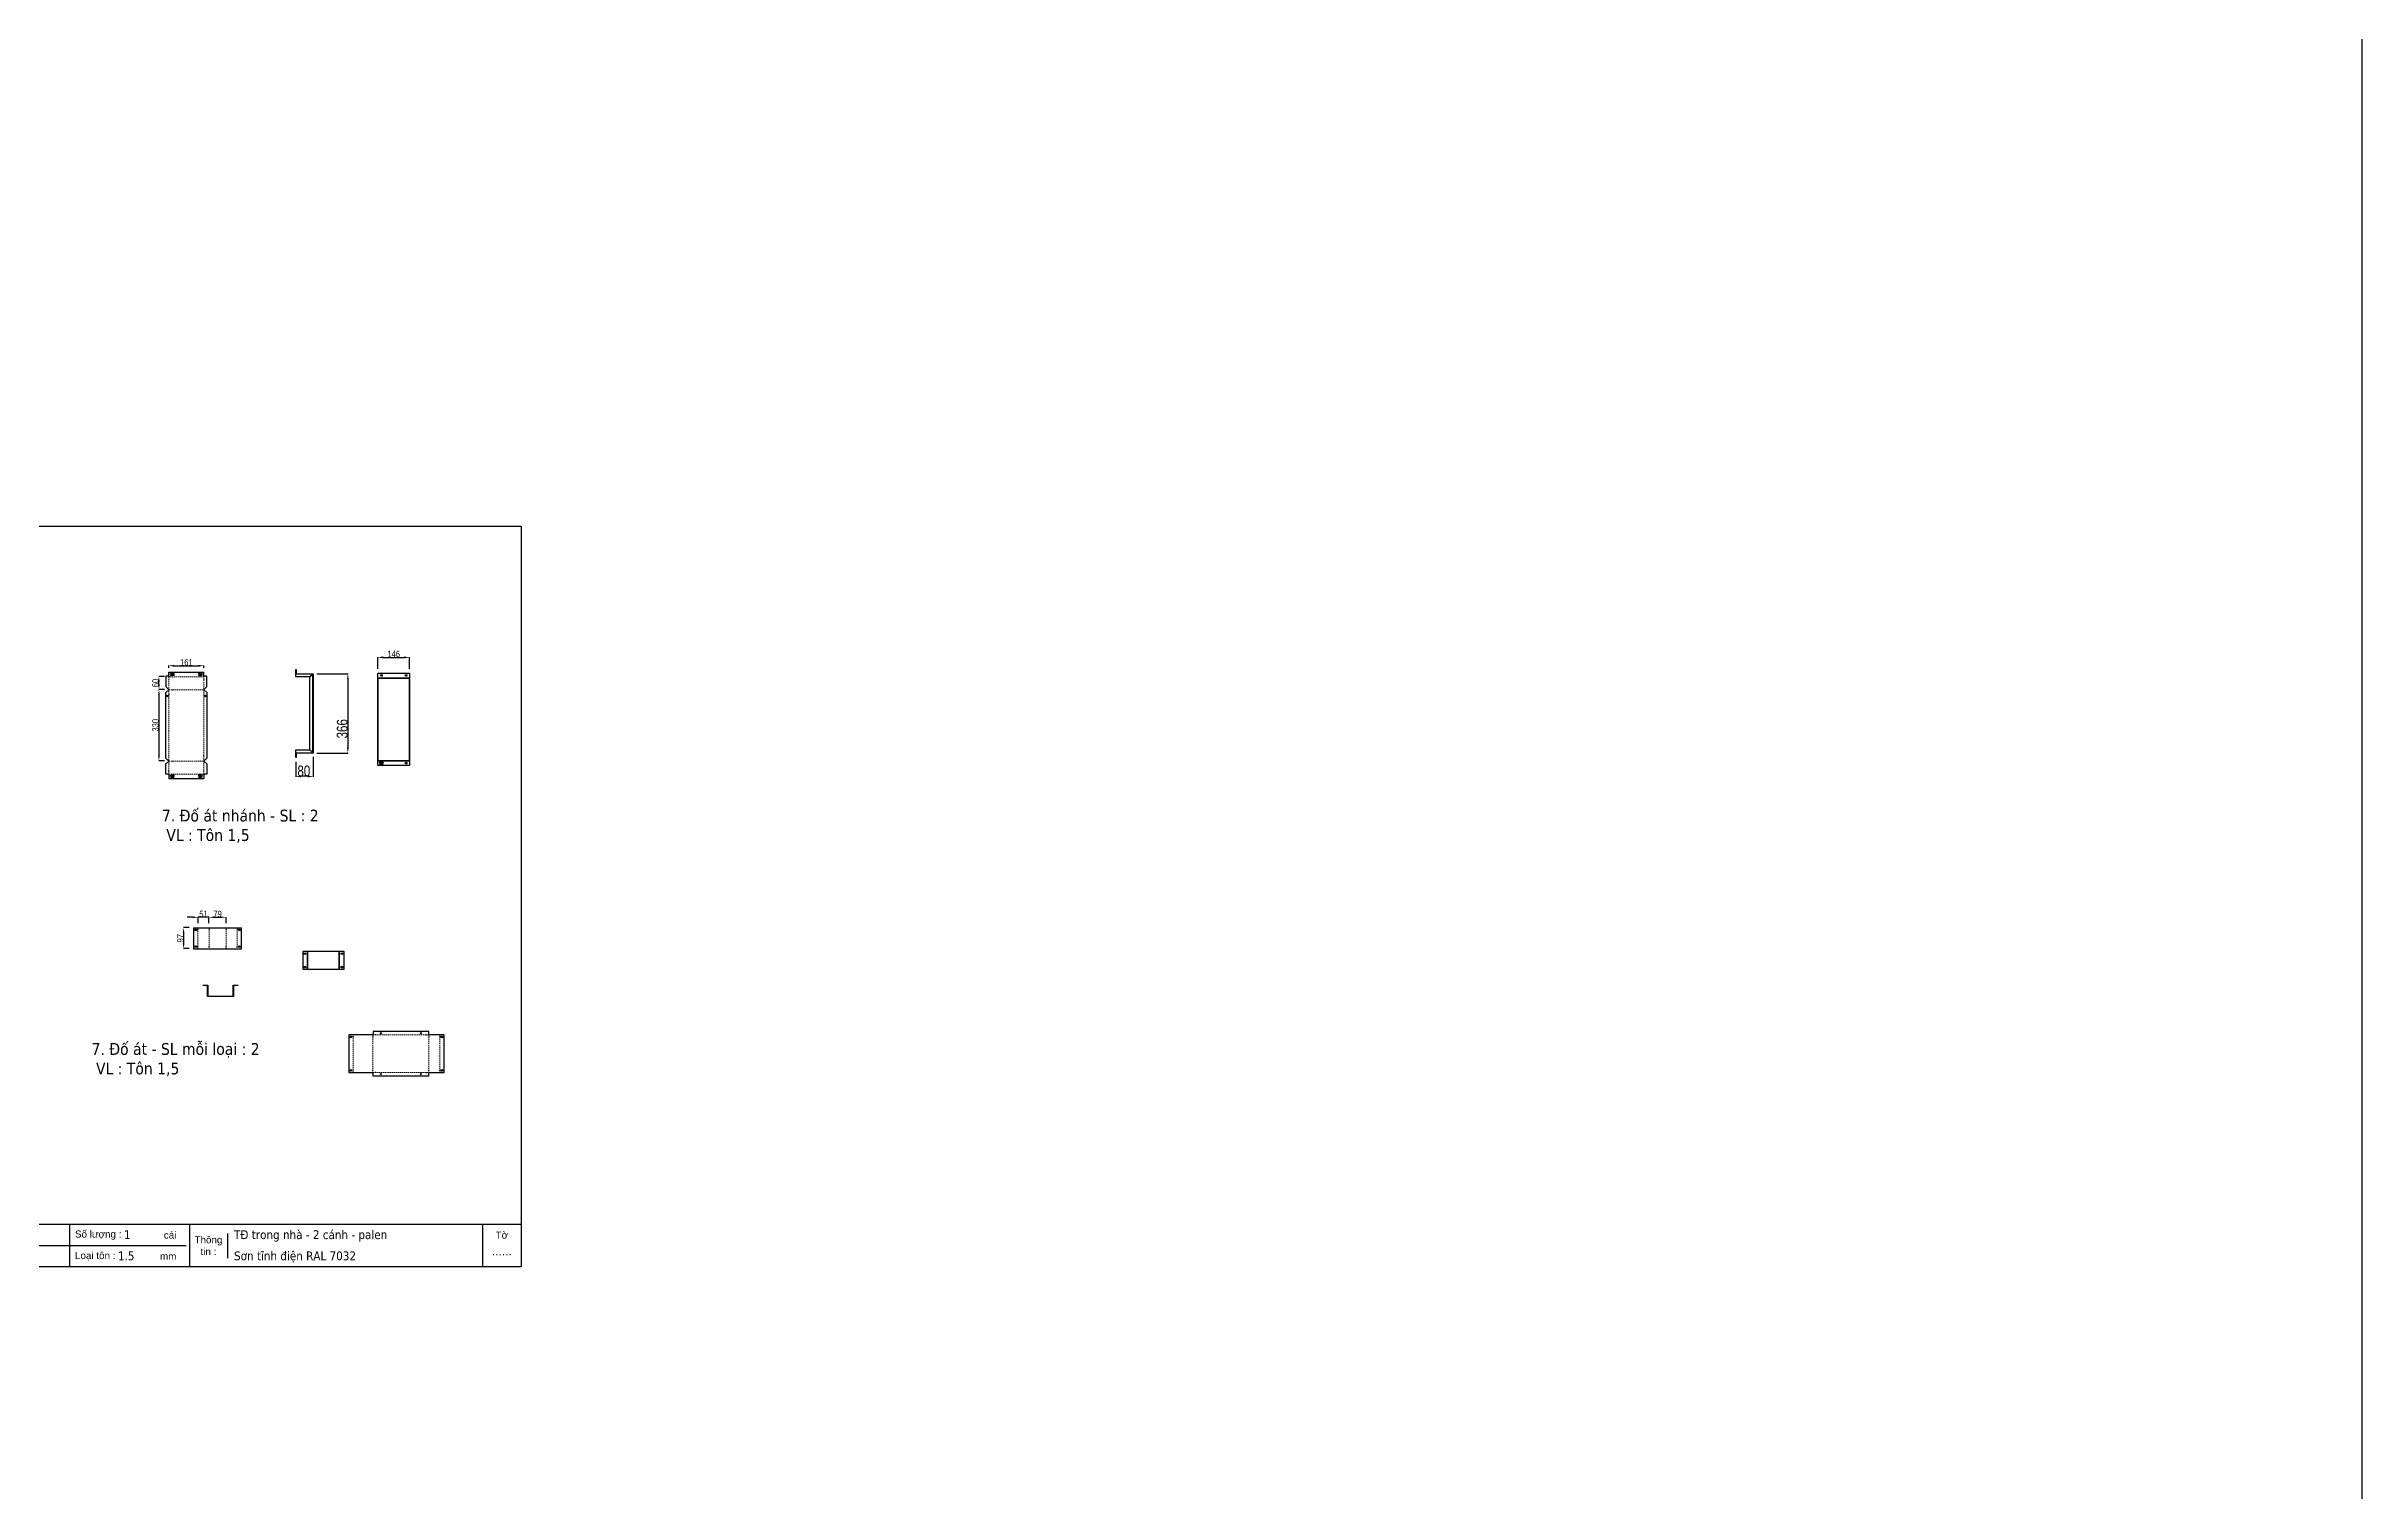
# Model space of a CAD drawing. Header units: inches. Extents: x 21 to 136330, y 8 to 58290.
# Drawn here: x 125630 to 136330, y 26415 to 33091 of the extents above; entities that cross this region are included whole.
import ezdxf
from ezdxf.enums import TextEntityAlignment as Align

# ---------------------------------------------------------------- set-up
doc = ezdxf.new("R2010")
doc.units = ezdxf.units.IN
doc.header["$MEASUREMENT"] = 0
doc.linetypes.add('HIDDEN', pattern=[9.525, 6.35, -3.175])
for name, color, linetype in [('0 KHUNG KT01', 7, 'Continuous'), ('@.0.DM. NÉT CHÍNH', 7, 'Continuous'), ('@.DM. ĐIỂM DẤU', 1, 'Continuous'), ('CNC', 7, 'Continuous')]:
    doc.layers.add(name, color=color, linetype=linetype)
doc.layers.add('0 TĂNG CỨNG', color=7, linetype='Continuous', lineweight=15)
doc.layers.add('@.0.DM. NÉT ĐỨT', color=8, linetype='HIDDEN', lineweight=9)
for name, color, linetype, transparency in [('@.0.DM. KÍCH THƯỚC', 8, 'Continuous', 0.2), ('@.0.DM. KÍCH THƯỚC @ 1', 8, 'Continuous', 0.2), ('@.DM. KÍCH THƯỚC', 8, 'Continuous', 0.2), ('@.DM. KÍCH THƯỚC @ 1', 8, 'Continuous', 0.2)]:
    doc.layers.add(name, color=color, linetype=linetype, transparency=transparency)
doc.styles.add('ARIAL', font='arial.ttf')
doc.styles.add('Note Text (ISO)', font='tahoma.ttf')
doc.styles.add('roman', font='roman.shx', dxfattribs={"width": 0.8})
doc.styles.add('Tahoma (Input Text)', font='tahoma.ttf')
doc.dimstyles.new('Kích thước Duy Mạnh', dxfattribs={"dimtxt": 30, "dimasz": 25, "dimexe": 1.25, "dimexo": 20, "dimtad": 1, "dimdec": 1, "dimtxsty": 'roman', "dimcen": 2.5, "dimclrd": 8, "dimclre": 8, "dimclrt": 2, "dimadec": 0, "dimazin": 0, "dimtfac": 1, "dimtdec": 1, "dimtix": 1, "dimtmove": 0, "dimatfit": 3, "dimfxl": 1, "dimtfillclr": 1, "dimarcsym": 0})

# ---------------------------------------------------------------- blocks, each defined once
blk = doc.blocks.new('KHUNG KT1')
at = {"color": 7}
for p, q in [((7128, -4752), (0, -4752)), ((2294, -4752), (2294, -5040)), ((4053, -4752), (4053, -5040)), ((4869, -4752), (4869, -5040)), ((5129, -4812), (5129, -4980)), ((6864, -4752), (6864, -5040)), ((4848, -4896), (0, -4896))]:
    blk.add_line(p, q, dxfattribs=at)
blk.add_lwpolyline([(0, 0), (7128, 0), (7128, -5040), (0, -5040)], close=True, dxfattribs=at)
at = {"layer": '0 KHUNG KT01'}
for p, q in [((1078, -4752), (1078, -4896)), ((476, -4896), (476, -5040)), ((1385, -4896), (1385, -5040))]:
    blk.add_line(p, q, dxfattribs=at)
at = {"color": 2, "char_height": 48, "style": 'ARIAL'}
for s, insert, width, attachment_point in [('  Thiết kế :', (0, -4824), 2202.32, 4), ('  Khách hàng :', (1067, -4824), 2202.32, 4), ('  Tên sản phẩm :', (2299, -4824), 2202.32, 4), ('  Số lượng :', (4053, -4824), 2202.32, 4), ('cái', (4695, -4824), 2202.32, 4), ('Thông\\Ptin :', (4999, -4896), 259.95, 5), ('Tờ', (6996, -4824), 264, 5), ('CNC:', (18, -4968), 2202.32, 4), ('  Nhận đơn :', (452, -4968), 2202.32, 4), ('  Giao hàng :', (1357, -4968), 2202.32, 4), ('  Kích thước :', (2307, -4968), 2202.32, 4), ('mm', (3730, -4968), 2202.32, 4), ('  Loại tôn :', (4053, -4968), 2202.32, 4), ('mm', (4669, -4968), 2202.32, 4)]:
    blk.add_mtext(s, dxfattribs=dict(at, insert=insert, width=width, attachment_point=attachment_point))
at = {"color": 1, "style": 'Tahoma (Input Text)', "flags": 8}
for tag, p in [('#01', (329, -4851)), ('#03', (1515, -4846)), ('#05', (2819, -4851)), ('#07', (4424, -4851)), ('#09', (5173, -4851)), ('#02', (190, -4995)), ('#04', (1755, -4995)), ('#06', (2728, -4995)), ('#08', (4383, -4995)), ('#10', (5173, -4995))]:
    blk.add_attdef(tag, p, '', height=60, dxfattribs=at)
blk.add_attdef('#11', text='', height=60, dxfattribs=at).set_placement((6996, -4962), align=Align.CENTER)
at = {"layer": '0 TĂNG CỨNG', "color": 1, "style": 'ARIAL'}
blk.add_attdef('#12', (853, -4988), '', height=60, dxfattribs=at)
blk = doc.blocks.new('*D1920')
at = {"layer": '@.0.DM. KÍCH THƯỚC', "color": 8, "lineweight": -2, "transparency": 16777216}
for p, q in [((126880, 30193), (127024, 30193)), ((126880, 29826), (127024, 29826))]:
    blk.add_line(p, q, dxfattribs=at)
at = {"layer": '@.0.DM. KÍCH THƯỚC', "lineweight": -2, "transparency": 16777216}
blk.add_line((127023, 30168), (127023, 29851), dxfattribs=at)
at = {"layer": '@.0.DM. KÍCH THƯỚC', "transparency": 16777216}
for points in [[(127019, 30168), (127027, 30168), (127023, 30193)], [(127019, 29851), (127027, 29851), (127023, 29826)]]:
    blk.add_solid(points, dxfattribs=at)
at = {"layer": 'Defpoints', "color": 0, "transparency": 16777216}
for p in [(126860, 30193), (126860, 29826), (127023, 29826)]:
    blk.add_point(p, dxfattribs=at)
at = {"layer": '@.0.DM. KÍCH THƯỚC', "color": 2, "transparency": 16777216, "insert": (126972, 29894), "char_height": 50, "attachment_point": 1, "rotation": 90, "style": 'roman'}
blk.add_mtext('366', dxfattribs=at)
blk = doc.blocks.new('*D1921')
at = {"layer": '@.0.DM. KÍCH THƯỚC', "color": 8, "lineweight": -2, "transparency": 16777216}
for p, q in [((126783, 29786), (126783, 29717)), ((126863, 29809), (126863, 29717))]:
    blk.add_line(p, q, dxfattribs=at)
at = {"layer": '@.0.DM. KÍCH THƯỚC', "lineweight": -2, "transparency": 16777216}
blk.add_line((126838, 29719), (126808, 29719), dxfattribs=at)
at = {"layer": '@.0.DM. KÍCH THƯỚC', "transparency": 16777216}
for points in [[(126808, 29723), (126808, 29714), (126783, 29719)], [(126838, 29723), (126838, 29714), (126863, 29719)]]:
    blk.add_solid(points, dxfattribs=at)
at = {"layer": 'Defpoints', "color": 0, "transparency": 16777216}
for p in [(126783, 29806), (126863, 29829), (126783, 29719)]:
    blk.add_point(p, dxfattribs=at)
at = {"layer": '@.0.DM. KÍCH THƯỚC', "color": 2, "transparency": 16777216, "insert": (126790, 29769), "char_height": 50, "attachment_point": 1, "style": 'roman'}
blk.add_mtext('80', dxfattribs=at)
blk = doc.blocks.new('*U64')
at = {"layer": '@.0.DM. NÉT CHÍNH'}
for p, q in [((-190, 163), (-190, 115)), ((-177, 163), (-190, 163)), ((-190, 115), (-176, 101)), ((-176, 163), (-176, 182)), ((-176, 182), (-15, 182)), ((-176, 163), (-176, 161)), ((-15, 163), (-15, 182)), ((-15, 163), (-15, 161)), ((-15, 101), (-1, 115)), ((-1, 163), (-14, 163)), ((-1, 115), (-1, 163)), ((-176, 101), (-190, 88)), ((-190, -215), (-190, 88)), ((-1, 88), (-15, 101)), ((-1, 88), (-1, -215)), ((-176, -229), (-190, -215)), ((-190, -242), (-176, -229)), ((-190, -290), (-190, -242)), ((-177, -290), (-190, -290)), ((-176, -290), (-176, -289)), ((-176, -290), (-176, -309)), ((-176, -309), (-15, -309)), ((-1, -215), (-15, -229)), ((-15, -229), (-1, -242)), ((-15, -290), (-15, -289)), ((-15, -290), (-15, -309)), ((-1, -290), (-14, -290)), ((-1, -242), (-1, -290))]:
    blk.add_line(p, q, dxfattribs=at)
for centre, radius in [((-160, 172), 4), ((-31, 172), 4), ((-184, 72), 3.5), ((-184, 72), 3.5), ((-7, 72), 3.5), ((-7, 72), 3.5), ((-160, -299), 4), ((-31, -299), 4)]:
    blk.add_circle(centre, radius, dxfattribs=at)
for centre, start, end in [((-176, 163), 180, 270.0018), ((-15, 163), 269.9982, 0), ((-176, -290), 89.9982, 180), ((-15, -290), 0, 90.0018)]:
    blk.add_arc(centre, 1.3, start, end, dxfattribs=at)
at = {"layer": '@.0.DM. NÉT ĐỨT'}
for p, q in [((-176, 101), (-15, 101)), ((-176, -229), (-15, -229))]:
    blk.add_line(p, q, dxfattribs=at)
blk.add_lwpolyline([(-15, 161), (-176, 161), (-176, -289), (-15, -289)], close=True, dxfattribs=at)
at = {"layer": '@.DM. ĐIỂM DẤU'}
for p, q in [((-176, 148), (-176, 146)), ((-160, 161), (-158, 161)), ((-31, 161), (-33, 161)), ((-15, 148), (-15, 146)), ((-176, 79), (-176, 77)), ((-160, 101), (-158, 101)), ((-32, 101), (-34, 101)), ((-15, 79), (-15, 77)), ((-176, -206), (-176, -204)), ((-15, -206), (-15, -204)), ((-176, -275), (-176, -273)), ((-160, -229), (-158, -229)), ((-160, -289), (-158, -289)), ((-32, -229), (-34, -229)), ((-31, -289), (-33, -289)), ((-15, -275), (-15, -273))]:
    blk.add_line(p, q, dxfattribs=at)
blk = doc.blocks.new('*U88')
at = {"color": 1}
for p, q in [((-51, 89), (-51, 87)), ((-51, 8), (-51, 10)), ((0, 89), (0, 87)), ((0, 8), (0, 10)), ((79, 89), (79, 87)), ((79, 8), (79, 10)), ((130, 89), (130, 87)), ((130, 8), (130, 10))]:
    blk.add_line(p, q, dxfattribs=at)
at = {"layer": '@.0.DM. NÉT CHÍNH'}
for p, q in [((-71, 97), (150, 97)), ((-71, 97), (-71, 0)), ((-71, 0), (150, 0)), ((150, 0), (150, 97))]:
    blk.add_line(p, q, dxfattribs=at)
for centre in [(-61, 87), (-61, 10), (140, 87), (140, 10)]:
    blk.add_circle(centre, 4, dxfattribs=at)
at = {"layer": '@.0.DM. NÉT ĐỨT'}
for p, q in [((-51, 0), (-51, 97)), ((0, 97), (0, 0)), ((79, 0), (79, 97)), ((130, 97), (130, 0))]:
    blk.add_line(p, q, dxfattribs=at)
blk = doc.blocks.new('*U68')
blk.add_circle((-12, 10), 1.5)
at = {"layer": '@.0.DM. NÉT CHÍNH'}
for p, q in [((-3, 82), (-22, 82)), ((-22, 82), (-22, 0)), ((-22, 0), (-3, 0)), ((-3, 82), (0, 82)), ((0, 0), (0, 82)), ((2, 82), (0, 82)), ((146, 82), (2, 82)), ((2, 0), (146, 0)), ((146, 82), (147, 82)), ((146, 0), (147, 0)), ((147, 82), (147, 0)), ((147, 82), (150, 82)), ((150, 0), (147, 0)), ((169, 82), (150, 82)), ((150, 0), (169, 0)), ((169, 0), (169, 82))]:
    blk.add_line(p, q, dxfattribs=at)
at = {"layer": '@.0.DM. NÉT CHÍNH', "color": 8}
for p, q in [((0, 82), (0, 0)), ((147, 0), (147, 82))]:
    blk.add_line(p, q, dxfattribs=at)
at = {"layer": '@.0.DM. NÉT CHÍNH'}
for points in [[(169, 0), (169, 82), (-22, 82), (-22, 0)], [(147, 0), (147, 82), (0, 82), (0, 0)]]:
    blk.add_lwpolyline(points, close=True, dxfattribs=at)
for centre in [(-12, 72), (-12, 10), (159, 72), (159, 10)]:
    blk.add_circle(centre, 4, dxfattribs=at)
blk = doc.blocks.new('*U70')
for centre in [(16, 394), (130, 394), (16, -11), (130, -11)]:
    blk.add_circle(centre, 1.5)
at = {"layer": '@.0.DM. NÉT CHÍNH'}
for points in [[(0, 382), (0, 404), (146, 404), (146, 382)], [(146, 0), (146, -22), (0, -22), (0, 0)]]:
    blk.add_lwpolyline(points, dxfattribs=at)
for points in [[(146, 382), (0, 382), (0, 0), (146, 0)], [(146, 0), (0, 0), (0, 382), (146, 382)]]:
    blk.add_lwpolyline(points, close=True, dxfattribs=at)
for centre in [(16, 394), (130, 394), (16, -11), (130, -11)]:
    blk.add_circle(centre, 4, dxfattribs=at)
blk = doc.blocks.new('*D1922')
at = {"layer": '@.DM. KÍCH THƯỚC', "color": 8, "lineweight": -2, "transparency": 16777216}
for p, q in [((127162, 30215), (127162, 30270)), ((127308, 30215), (127308, 30270))]:
    blk.add_line(p, q, dxfattribs=at)
at = {"layer": '@.DM. KÍCH THƯỚC', "lineweight": -2, "transparency": 16777216}
blk.add_line((127187, 30268), (127283, 30268), dxfattribs=at)
at = {"layer": '@.DM. KÍCH THƯỚC', "transparency": 16777216}
for points in [[(127187, 30273), (127187, 30264), (127162, 30268)], [(127283, 30273), (127283, 30264), (127308, 30268)]]:
    blk.add_solid(points, dxfattribs=at)
at = {"layer": 'Defpoints', "color": 0, "transparency": 16777216}
for p in [(127162, 30195), (127308, 30268), (127308, 30195)]:
    blk.add_point(p, dxfattribs=at)
at = {"layer": '@.DM. KÍCH THƯỚC', "color": 2, "transparency": 16777216, "insert": (127235, 30284), "char_height": 30, "attachment_point": 5, "style": 'roman'}
blk.add_mtext('146', dxfattribs=at)
blk = doc.blocks.new('*D1923')
at = {"layer": '@.DM. KÍCH THƯỚC', "color": 8, "lineweight": -2, "transparency": 16777216}
for p, q in [((126196, 30220), (126196, 30231)), ((126357, 30220), (126357, 30231))]:
    blk.add_line(p, q, dxfattribs=at)
at = {"layer": '@.DM. KÍCH THƯỚC', "lineweight": -2, "transparency": 16777216}
blk.add_line((126221, 30230), (126332, 30230), dxfattribs=at)
at = {"layer": '@.DM. KÍCH THƯỚC', "transparency": 16777216}
for points in [[(126221, 30234), (126221, 30225), (126196, 30230)], [(126332, 30234), (126332, 30225), (126357, 30230)]]:
    blk.add_solid(points, dxfattribs=at)
at = {"layer": 'Defpoints', "color": 0, "transparency": 16777216}
for p in [(126196, 30200), (126357, 30230), (126357, 30200)]:
    blk.add_point(p, dxfattribs=at)
at = {"layer": '@.DM. KÍCH THƯỚC', "color": 2, "transparency": 16777216, "insert": (126277, 30245), "char_height": 30, "attachment_point": 5, "style": 'roman'}
blk.add_mtext('161', dxfattribs=at)
blk = doc.blocks.new('*D1924')
at = {"layer": '@.DM. KÍCH THƯỚC', "color": 8, "lineweight": -2, "transparency": 16777216}
for p, q in [((126176, 30180), (126149, 30180)), ((126176, 30120), (126149, 30120))]:
    blk.add_line(p, q, dxfattribs=at)
at = {"layer": '@.DM. KÍCH THƯỚC', "lineweight": -2, "transparency": 16777216}
blk.add_line((126150, 30145), (126150, 30155), dxfattribs=at)
at = {"layer": '@.DM. KÍCH THƯỚC', "transparency": 16777216}
for points in [[(126146, 30155), (126154, 30155), (126150, 30180)], [(126146, 30145), (126154, 30145), (126150, 30120)]]:
    blk.add_solid(points, dxfattribs=at)
at = {"layer": 'Defpoints', "color": 0, "transparency": 16777216}
for p in [(126150, 30180), (126196, 30180), (126196, 30120)]:
    blk.add_point(p, dxfattribs=at)
at = {"layer": '@.DM. KÍCH THƯỚC', "color": 2, "transparency": 16777216, "insert": (126134, 30150), "char_height": 30, "attachment_point": 5, "rotation": 90, "style": 'roman'}
blk.add_mtext('60', dxfattribs=at)
blk = doc.blocks.new('*D1925')
at = {"layer": '@.DM. KÍCH THƯỚC', "color": 8, "lineweight": -2, "transparency": 16777216}
for p, q in [((126176, 30120), (126149, 30120)), ((126176, 29790), (126149, 29790))]:
    blk.add_line(p, q, dxfattribs=at)
at = {"layer": '@.DM. KÍCH THƯỚC', "lineweight": -2, "transparency": 16777216}
blk.add_line((126150, 30095), (126150, 29815), dxfattribs=at)
at = {"layer": '@.DM. KÍCH THƯỚC', "transparency": 16777216}
for points in [[(126146, 30095), (126154, 30095), (126150, 30120)], [(126146, 29815), (126154, 29815), (126150, 29790)]]:
    blk.add_solid(points, dxfattribs=at)
at = {"layer": 'Defpoints', "color": 0, "transparency": 16777216}
for p in [(126196, 30120), (126150, 29790), (126196, 29790)]:
    blk.add_point(p, dxfattribs=at)
at = {"layer": '@.DM. KÍCH THƯỚC', "color": 2, "transparency": 16777216, "insert": (126134, 29955), "char_height": 30, "attachment_point": 5, "rotation": 90, "style": 'roman'}
blk.add_mtext('330', dxfattribs=at)
blk = doc.blocks.new('*D1926')
at = {"layer": '@.DM. KÍCH THƯỚC', "color": 8, "lineweight": -2, "transparency": 16777216}
for p, q in [((126290, 29020), (126263, 29020)), ((126290, 28923), (126263, 28923))]:
    blk.add_line(p, q, dxfattribs=at)
at = {"layer": '@.DM. KÍCH THƯỚC', "lineweight": -2, "transparency": 16777216}
blk.add_line((126264, 28995), (126264, 28948), dxfattribs=at)
at = {"layer": '@.DM. KÍCH THƯỚC', "transparency": 16777216}
for points in [[(126260, 28995), (126268, 28995), (126264, 29020)], [(126260, 28948), (126268, 28948), (126264, 28923)]]:
    blk.add_solid(points, dxfattribs=at)
at = {"layer": 'Defpoints', "color": 0, "transparency": 16777216}
for p in [(126310, 29020), (126264, 28923), (126310, 28923)]:
    blk.add_point(p, dxfattribs=at)
at = {"layer": '@.DM. KÍCH THƯỚC', "color": 2, "transparency": 16777216, "insert": (126249, 28971), "char_height": 30, "attachment_point": 5, "rotation": 90, "style": 'roman'}
blk.add_mtext('97', dxfattribs=at)
blk = doc.blocks.new('*D1927')
at = {"layer": '@.DM. KÍCH THƯỚC', "lineweight": -2, "transparency": 16777216}
for p, q in [((126306, 29068), (126281, 29068)), ((126381, 29068), (126331, 29068)), ((126406, 29068), (126431, 29068))]:
    blk.add_line(p, q, dxfattribs=at)
at = {"layer": '@.DM. KÍCH THƯỚC', "color": 8, "lineweight": -2, "transparency": 16777216}
for p, q in [((126331, 29040), (126331, 29069)), ((126381, 29040), (126381, 29069))]:
    blk.add_line(p, q, dxfattribs=at)
at = {"layer": '@.DM. KÍCH THƯỚC', "transparency": 16777216}
for points in [[(126306, 29072), (126306, 29064), (126331, 29068)], [(126406, 29072), (126406, 29064), (126381, 29068)]]:
    blk.add_solid(points, dxfattribs=at)
at = {"layer": 'Defpoints', "color": 0, "transparency": 16777216}
for p in [(126331, 29068), (126331, 29020), (126381, 29020)]:
    blk.add_point(p, dxfattribs=at)
at = {"layer": '@.DM. KÍCH THƯỚC', "color": 2, "transparency": 16777216, "insert": (126356, 29083), "char_height": 30, "attachment_point": 5, "style": 'roman'}
blk.add_mtext('51', dxfattribs=at)
blk = doc.blocks.new('*D1928')
at = {"layer": '@.DM. KÍCH THƯỚC', "color": 8, "lineweight": -2, "transparency": 16777216}
for p, q in [((126381, 29040), (126381, 29069)), ((126460, 29040), (126460, 29069))]:
    blk.add_line(p, q, dxfattribs=at)
at = {"layer": '@.DM. KÍCH THƯỚC', "lineweight": -2, "transparency": 16777216}
blk.add_line((126406, 29068), (126435, 29068), dxfattribs=at)
at = {"layer": '@.DM. KÍCH THƯỚC', "transparency": 16777216}
for points in [[(126406, 29072), (126406, 29064), (126381, 29068)], [(126435, 29072), (126435, 29064), (126460, 29068)]]:
    blk.add_solid(points, dxfattribs=at)
at = {"layer": 'Defpoints', "color": 0, "transparency": 16777216}
for p in [(126381, 29020), (126460, 29068), (126460, 29020)]:
    blk.add_point(p, dxfattribs=at)
at = {"layer": '@.DM. KÍCH THƯỚC', "color": 2, "transparency": 16777216, "insert": (126421, 29083), "char_height": 30, "attachment_point": 5, "style": 'roman'}
blk.add_mtext('79', dxfattribs=at)
blk = doc.blocks.new('*U85')
at = {"color": 1}
for p, q in [((-219, 117), (-219, 115)), ((-128, 117), (-128, 115)), ((-115, 126), (-117, 126)), ((117, 126), (119, 126)), ((130, 117), (130, 115)), ((181, 117), (181, 115)), ((-219, -40), (-219, -38)), ((-128, -40), (-128, -38)), ((-115, -49), (-117, -49)), ((117, -49), (119, -49)), ((130, -40), (130, -38)), ((181, -40), (181, -38))]:
    blk.add_line(p, q, dxfattribs=at)
at = {"layer": '@.0.DM. NÉT CHÍNH'}
blk.add_lwpolyline([(-239, -49), (-128, -49), (-128, -64), (130, -64), (130, -49), (201, -49), (201, 126), (130, 126), (130, 141), (-127, 141), (-127, 126), (-239, 126)], close=True, dxfattribs=at)
for centre in [(-229, 116), (191, 116), (-229, -39), (191, -39)]:
    blk.add_circle(centre, 4, dxfattribs=at)
at = {"layer": '@.0.DM. NÉT ĐỨT'}
for p, q in [((-219, -49), (-219, 126)), ((-128, 126), (-128, -49)), ((-127, 126), (130, 126)), ((130, 126), (130, -49)), ((181, 126), (181, -49)), ((-128, -49), (130, -49))]:
    blk.add_line(p, q, dxfattribs=at)
at = {"layer": '@.DM. KÍCH THƯỚC', "color": 0}
for centre in [(-91, 133), (93, 133), (-91, -56), (93, -56)]:
    blk.add_circle(centre, 2.5, dxfattribs=at)

msp = doc.modelspace()

# ---------------------------------------------------------------- linework, layer by layer
msp.add_lwpolyline([(83418.5966, 50828.1654), (136329.6396, 50828.1654), (136329.6396, 8.4374), (83418.5966, 8.4374)], close=True)
at = {"layer": '@.0.DM. NÉT CHÍNH'}
for points in [[(126784.043, 30212.8572), (126784.043, 30192.8572), (126862.543, 30192.8572), (126862.543, 29826.4784), (126784.043, 29826.4784), (126784.043, 29806.4784), (126782.543, 29806.4784), (126782.543, 29827.9784), (126861.043, 29827.9784), (126861.043, 30191.3572), (126782.543, 30191.3572), (126782.543, 30212.8572)], [(126374.417, 28701.3422), (126374.417, 28752.3422), (126354.417, 28752.3422), (126354.417, 28753.8422), (126375.917, 28753.8422), (126375.917, 28702.8422), (126492.917, 28702.8422), (126492.917, 28753.8422), (126514.417, 28753.8422), (126514.417, 28752.3422), (126494.417, 28752.3422), (126494.417, 28701.3422)]]:
    msp.add_lwpolyline(points, close=True, dxfattribs=at)
msp.add_lwpolyline([(126782.543, 29828.0536), (126782.543, 29841.4784), (126847.4723, 29841.4784), (126859.4723, 29829.4784), (126859.543, 29829.5491), (126847.543, 29841.5491), (126847.543, 30177.7865), (126859.543, 30189.7865), (126859.4723, 30189.8572), (126847.4723, 30177.8572), (126782.543, 30177.8572), (126782.543, 30191.1578)], dxfattribs=at)
at = {"layer": 'CNC', "color": 2, "lineweight": -3}
for points in [[(126217.8917, 30194.1626), (126206.3917, 30194.1626, 1), (126206.3917, 30185.6626), (126217.8917, 30185.6626, 1)], [(126347.2847, 30194.1626), (126335.7847, 30194.1626, 1), (126335.7847, 30185.6626), (126347.2847, 30185.6626, 1)], [(127183.666, 29783.7371), (127172.166, 29783.7371, 1), (127172.166, 29775.2371), (127183.666, 29775.2371, 1)], [(127183.666, 29783.7371), (127172.166, 29783.7371, 1), (127172.166, 29775.2371), (127183.666, 29775.2371, 1)], [(127173.666, 29785.2371), (127173.666, 29773.7371, 1), (127182.166, 29773.7371), (127182.166, 29785.2371, 1)], [(127173.666, 29785.2371), (127173.666, 29773.7371, 1), (127182.166, 29773.7371), (127182.166, 29785.2371, 1)], [(126217.8917, 29723.6097), (126206.3917, 29723.6097, 1), (126206.3917, 29715.1097), (126217.8917, 29715.1097, 1)], [(126347.2847, 29723.6097), (126335.7847, 29723.6097, 1), (126335.7847, 29715.1097), (126347.2847, 29715.1097, 1)]]:
    msp.add_lwpolyline(points, format="xyb", close=True, dxfattribs=at)

# ---------------------------------------------------------------- block references
at = {"layer": '@.0.DM. NÉT CHÍNH'}
ref = msp.add_blockref('KHUNG KT1', (122985.0734, 30874.8737), dxfattribs=dict(at, xscale=0.6789308409752146, yscale=0.6789308409752146, zscale=0.6789308409752146))
ref.add_attrib('#01', 'MANH', (123208.393, 27581.3391), dxfattribs={"layer": '0', "color": 1, "height": 40.73585, "style": 'Tahoma (Input Text)'})
ref.add_attrib('#05', 'TA-TÐ:', (124898.9856, 27581.3391), dxfattribs={"layer": '0', "color": 1, "height": 40.73585, "style": 'Tahoma (Input Text)'})
ref.add_attrib('#06', '800x600x250', (124837.0896, 27483.5731), dxfattribs={"layer": '0', "color": 1, "height": 40.73585, "style": 'Tahoma (Input Text)'})
ref.add_attrib('#07', '1', (125988.6735, 27581.3391), dxfattribs={"layer": '0', "color": 1, "height": 40.7359, "style": 'Tahoma (Input Text)'})
ref.add_attrib('#08', '1.5', (125960.5923, 27483.5731), dxfattribs={"layer": '0', "color": 1, "height": 40.73585, "style": 'Tahoma (Input Text)'})
ref.add_attrib('#10', 'Sơn tĩnh điện RAL 7032', (126497.1147, 27483.5731), dxfattribs={"layer": '0', "color": 1, "height": 40.73585, "style": 'Tahoma (Input Text)'})
ref.add_attrib('#09', 'TÐ trong nhà - 2 cánh - palen', (126497.1147, 27581.3391), dxfattribs={"layer": '0', "color": 1, "height": 40.73585, "style": 'Tahoma (Input Text)'})
ref.add_attrib('#11', '......', dxfattribs={"layer": '0', "color": 1, "height": 40.73585, "style": 'Tahoma (Input Text)'}).set_placement((127734.8625, 27506.2669), align=Align.CENTER)
ref.add_attrib('#02', 'QUYEN', (123113.9251, 27483.5731), dxfattribs={"layer": '0', "color": 1, "height": 40.73585, "style": 'Tahoma (Input Text)'})
for name, p in [('*U64', (126372.3059, 30018.2526)), ('*U70', (127162.1125, 29790.9871)), ('*U88', (126381.4973, 28922.5431)), ('*U68', (126836.6209, 28827.8352))]:
    msp.add_blockref(name, p, dxfattribs=at)
at = {"layer": '@.DM. KÍCH THƯỚC', "color": 0}
msp.add_blockref('*U85', (127266.8956, 28399.4623), dxfattribs=at)

# ---------------------------------------------------------------- texts
at = {"layer": '@.0.DM. NÉT CHÍNH', "color": 1, "char_height": 54.599999, "width": 1071.215039, "attachment_point": 1, "line_spacing_factor": 0.987884, "style": 'Note Text (ISO)'}
for s, insert in [('7. Đố át nhánh - SL : 2\\P VL : Tôn 1,5', (126163.7475, 29564.9438)), ('7. Đố át - SL mỗi loại : 2\\P VL : Tôn 1,5', (125838.7238, 28486.9672))]:
    msp.add_mtext(s, dxfattribs=dict(at, insert=insert))

# ---------------------------------------------------------------- dimensions: what is measured, and where the dimension line sits
at = {"layer": '@.0.DM. KÍCH THƯỚC @ 1'}
for base, p1, p2, angle, override, picture, middle in [((127022.7282, 29826.4784), (126859.543, 30192.8572), (126859.543, 29826.4784), 90, {"dimscale": 1, "dimtxt": 50, "dimdec": 0, "dimclrd": 256, "dimtdec": 0, "dimtix": 1, "dimtofl": 0, "dimtmove": 0, "dimatfit": 1}, '*D1920', (127022.7282, 29944.8572)), ((126782.543, 29718.5476), (126862.543, 29829.4784), (126782.543, 29806.4784), 180, {"dimscale": 1, "dimtxt": 50, "dimdec": 0, "dimclrd": 256, "dimtdec": 0, "dimtix": 1, "dimtofl": 1, "dimtmove": 0, "dimatfit": 1}, '*D1921', (126822.543, 29718.5476))]:
    dim = msp.add_linear_dim(base=base, p1=p1, p2=p2, angle=angle, dimstyle='Kích thước Duy Mạnh', override=override, dxfattribs=at)
    dim.commit()
    dim.dimension.update_dxf_attribs({"geometry": picture, "text_midpoint": middle, "dimtype": 128})
at = {"layer": '@.DM. KÍCH THƯỚC @ 1', "color": 0}
for base, p1, p2, picture, middle in [((127308.0299, 30268.3731), (127162.1125, 30194.6722), (127308.0299, 30194.6722), '*D1922', (127235.0712, 30283.9981)), ((126357.2832, 30229.5005), (126196.1417, 30199.9126), (126357.2832, 30199.9126), '*D1923', (126276.7124, 30245.1255)), ((126330.6335, 29067.6744), (126381.4973, 29019.9885), (126330.6335, 29019.9885), '*D1927', (126356.0654, 29083.2994)), ((126460.3126, 29067.6744), (126381.4973, 29019.9885), (126460.3126, 29019.9885), '*D1928', (126420.9049, 29083.2994))]:
    dim = msp.add_linear_dim(base=base, p1=p1, p2=p2, dimstyle='Kích thước Duy Mạnh', override={"dimscale": 1, "dimdec": 0, "dimclrd": 256, "dimtdec": 0, "dimtix": 1, "dimtofl": 1, "dimtmove": 0, "dimatfit": 3}, dxfattribs=at)
    dim.commit()
    dim.dimension.update_dxf_attribs({"geometry": picture, "text_midpoint": middle})
for base, p1, p2, picture, middle in [((126149.8283, 30179.7161), (126196.1417, 30119.7161), (126196.1417, 30179.7161), '*D1924', (126134.2033, 30149.7161)), ((126149.8257, 29789.5561), (126196.1417, 30119.7161), (126196.1417, 29789.5561), '*D1925', (126134.2007, 29954.6361)), ((126264.2927, 28922.5431), (126310.4371, 29019.9885), (126310.4371, 28922.5431), '*D1926', (126248.6677, 28971.2658))]:
    dim = msp.add_linear_dim(base=base, p1=p1, p2=p2, angle=90, dimstyle='Kích thước Duy Mạnh', override={"dimscale": 1, "dimdec": 0, "dimclrd": 256, "dimtdec": 0, "dimtix": 1, "dimtofl": 1, "dimtmove": 0, "dimatfit": 3}, dxfattribs=at)
    dim.commit()
    dim.dimension.update_dxf_attribs({"geometry": picture, "text_midpoint": middle})

doc.saveas('drawing.dxf')
